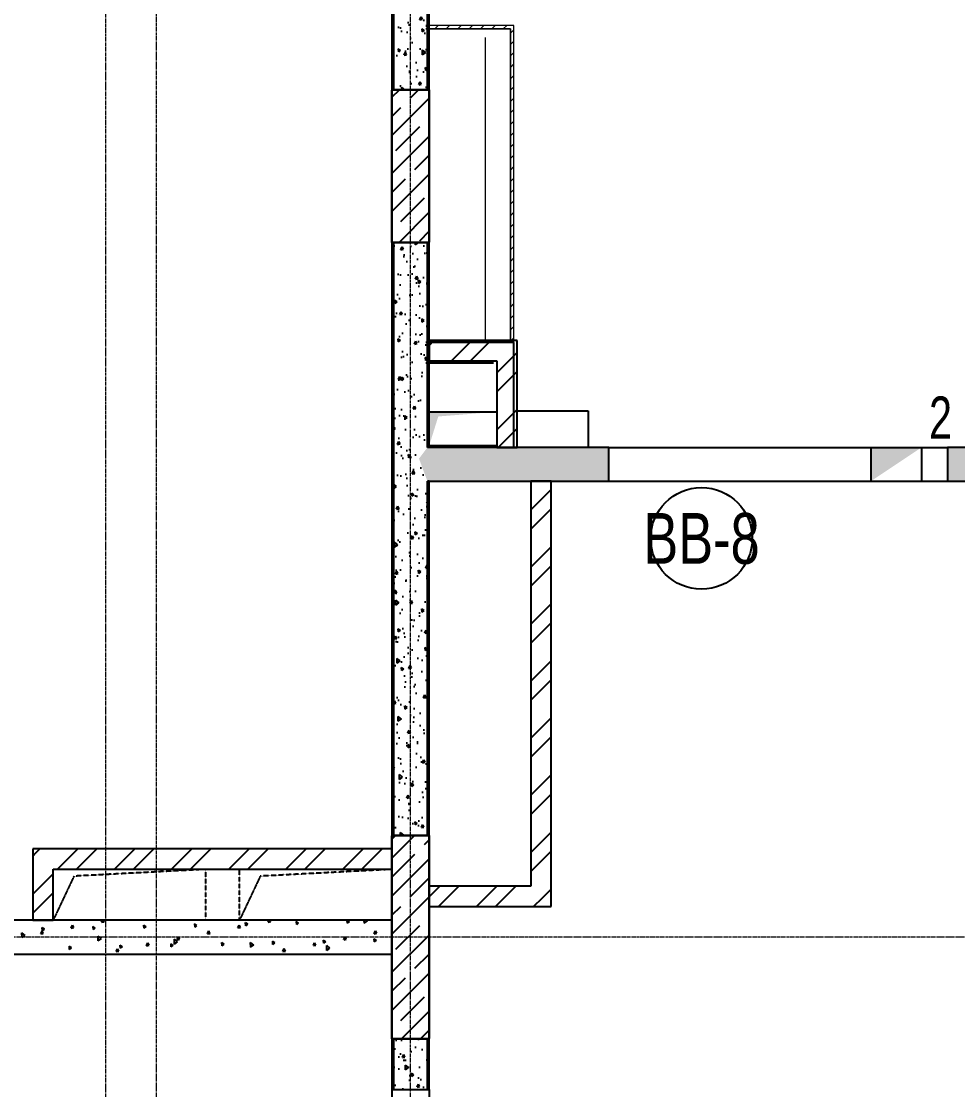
# Model space of a CAD drawing. Header units: millimetres. Extents: x -231292 to 573618, y -153144 to 564035.
# Drawn here: x 14406 to 19933, y 208166 to 214471 of the extents above; entities that cross this region are included whole.
import ezdxf
from ezdxf.enums import TextEntityAlignment as Align

# ---------------------------------------------------------------- set-up
doc = ezdxf.new("R2010")
doc.units = ezdxf.units.MM
for name, pattern in [('CENTER2', [28.575, 19.05, -3.175, 3.175, -3.175]), ('HIDDEN', [9.525, 6.35, -3.175]), ('HIDDEN2', [4.7625, 3.175, -1.5875])]:
    doc.linetypes.add(name, pattern=pattern)
doc.layers.get('0').update_dxf_attribs({"color": 250})
doc.layers.get('Defpoints').update_dxf_attribs({"color": 250})
for name, color, linetype, lineweight in [('АР_Витраж марка', 250, 'Continuous', 9), ('АР_Колонны', 250, 'Continuous', 35), ('АР_Отв. марка', 250, 'Continuous', 9), ('АР_Стены ГКЛ', 250, 'Continuous', 15), ('АР_Стены ЖБ', 250, 'Continuous', 35), ('АР_Стены кирпич', 250, 'Continuous', 20), ('АР_Стены ПЕНОблок', 250, 'Continuous', 20), ('АР_Тонкая', 250, 'Continuous', 5), ('АР_Штриховка', 250, 'Continuous', 0), ('ОВ_Отопление', 250, 'Continuous', 0), ('РД_Оси_100', 250, 'Continuous', 0), ('РД_проем_инж перемыч_фахверк', 250, 'Continuous', 18), ('СС_Отверстия', 250, 'Continuous', 9)]:
    doc.layers.add(name, color=color, linetype=linetype, lineweight=lineweight)
doc.layers.add('МАГНИТЫ', color=7, linetype='Continuous', lineweight=30, true_color=0xd100d1)
doc.layers.add('РД_Витраж_вн', color=250, linetype='Continuous')
doc.layers.add('РД_Проем', color=250, linetype='Continuous', lineweight=0, plot=False)
doc.styles.add('Arial0', font='arial.ttf')
doc.styles.add('Arial_09', font='ARIALN.TTF', dxfattribs={"width": 0.9})
pattern_1 = [(95, (-195344.93, 50353), (140.09465, 117.55338), [19.05, -209.55]), (40, (-195344.93, 50353), (-160.01845, 110.17673), [15.24, -167.64058]), (145.451445, (-195333.26, 50362.8), (-19.9238, 227.7301), [16.19001, -178.09024]), (91.1842, (-195380.85, 50388.92), (221.41024, 161.95341), [28.575, -314.325]), (141.63556, (-195362.4, 50402.42), (-7.08662, 342.82676), [24.28502, -267.1356]), (36.18415, (-195380.85, 50388.92), (-7.08662, 342.82676), [22.85997, -251.45973]), (66, (-195353.91, 50397.9), (179.51998, 34.89515), [19.05, -209.55]), (11, (-195353.91, 50397.9), (-86.53993, 173.94119), [15.24, -167.64]), (116.451445, (-195338.95, 50400.81), (92.98005, 208.83634), [16.19001, -178.08994]), (82.5, (-195344.934, 50353), (-57.605469, 61.973414), [0, -165.608, 0, -170.18, 0, -168.275]), (52.5, (-195344.93, 50353), (-23.589727, 118.087), [0, -97.028, 0, -161.798, 0, -64.135]), (12.5, (-195384.986, 50312.95), (99.927863, 91.826196), [0, -63.5, 0, -198.12, 0, -262.89]), (2.5, (-195402.95, 50294.99), (86.763904, 122.722393), [0, -82.55, 0, -131.572, 0, -186.69])]
pattern_2 = [(45, (-195344.93, 50353), (-168.3798, 168.3798), []), (45, (-195232.68, 50353), (-168.3798, 168.3798), [])]

# ---------------------------------------------------------------- blocks, each defined once
blk = doc.blocks.new('MOK-МаркаПроема инж.')
blk.add_line((-1.328, -1.754), (1.802, -1.754))
at = {"color": 0, "style": 'Arial0', "width": 0.7}
blk.add_attdef('АР-ПРОЕМ:Коробка', text='', height=2.5, dxfattribs=at).set_placement((0, 0), align=Align.MIDDLE)
blk = doc.blocks.new('МаркаВитража1')
at = {"layer": 'Defpoints'}
blk.add_circle((0, 0), 3, dxfattribs=at)
at = {"color": 0, "linetype": 'ByBlock', "lineweight": -2, "style": 'Arial_09', "width": 0.9}
blk.add_attdef('АР-ОКНО:НАИМЕНОВАНИЕ', text='', height=3, dxfattribs=at).set_placement((0, 0), align=Align.MIDDLE)
blk = doc.blocks.new('оси_рен')
at = {"layer": 'РД_Оси_100', "color": 251, "linetype": 'CENTER2', "true_color": 0x636466}
blk.add_line((1225207.916, 158413.25), (1189697.958, 158413.25), dxfattribs=at)
for points in [[(1201652.916, 223268.25), (1201652.916, 135558.25)], [(1201952.916, 135558.25), (1201952.916, 223268.25)], [(1203452.916, 135558.25), (1203452.916, 223268.25)]]:
    blk.add_lwpolyline(points, dxfattribs=at)

msp = doc.modelspace()

# ---------------------------------------------------------------- hatches: boundary and pattern name
at = {"layer": 'АР_Стены ГКЛ', "linetype": 'Continuous', "lineweight": 0, "true_color": 0x000000}
h = msp.add_hatch(dxfattribs=at)
h.set_pattern_fill('ANSI31', color=18, scale=15, style=0)
h.set_pattern_definition([(45, (8883.46, 173056.253), (-33.67596, 33.67596), [])])
h.paths.add_polyline_path([(16793.458, 214446.253), (16793.458, 214426.253), (17293.458, 214426.253), (17313.458, 214446.253)], flags=0)
h = msp.add_hatch(dxfattribs=at)
h.set_pattern_fill('ANSI31', color=18, scale=15, angle=-360, style=0)
h.set_pattern_definition([(45, (8883.46, 173056.253), (-33.67596, 33.67596), [])])
h.paths.add_polyline_path([(17313.458, 214446.253), (17293.458, 214426.253), (17293.458, 212576.253), (17313.458, 212576.253)], flags=0)
at = {"layer": 'АР_Штриховка', "linetype": 'Continuous', "lineweight": 25, "true_color": 0x000000}
h = msp.add_hatch(dxfattribs=at)
h.set_pattern_fill('AR-CONC', color=18, angle=-315, style=0)
h.set_pattern_definition(pattern_1)
h.paths.add_polyline_path([(16803.243, 217766.253), (16603.243, 217766.253), (16603.243, 217466.253), (16803.243, 217466.253)], flags=0)
h.paths.add_polyline_path([(16803.243, 214566.253), (16603.243, 214566.253), (16603.243, 214066.253), (16803.243, 214066.253)], flags=0)
h = msp.add_hatch(dxfattribs=at)
h.set_pattern_fill('AR-CONC', color=18, angle=-315, style=0)
h.set_pattern_definition([(95, (-195344.93, 50353), (140.09465, 117.55338), [19.05, -209.55]), (40, (-195344.93, 50353), (-160.01845, 110.17673), [15.24, -167.64058]), (145.451445, (-195333.26, 50362.8), (-19.9238, 227.7301), [16.19001, -178.09024]), (91.1842, (-195380.85, 50388.92), (221.41024, 161.95341), [28.575, -314.325]), (141.63556, (-195362.4, 50402.42), (-7.08662, 342.82676), [24.28502, -267.1356]), (36.18415, (-195380.85, 50388.92), (-7.08662, 342.82676), [22.85997, -251.45973]), (66, (-195353.91, 50397.9), (179.51998, 34.89515), [19.05, -209.55]), (11, (-195353.91, 50397.9), (-86.53993, 173.94119), [15.24, -167.64]), (116.451445, (-195338.95, 50400.81), (92.98005, 208.83634), [16.19001, -178.08994]), (82.5, (-195344.934, 50353), (-57.605469, 61.973414), [0, -165.608, 0, -170.18, 0, -168.275]), (52.5, (-195344.93, 50353), (-23.589727, 118.087), [0, -97.028, 0, -161.798, 0, -64.135]), (12.5, (-195384.986, 50312.95), (99.927863, 91.826196), [0, -63.5, 0, -198.12, 0, -262.89]), (2.5, (-195402.95, 50294.99), (86.763904, 122.722393), [0, -82.55, 0, -131.572, 0, -186.69])])
h.paths.add_polyline_path([(16803.243, 213166.253), (16603.243, 213166.253), (16603.243, 211956.253), (16753.243, 211889.586), (16803.243, 211956.253)], flags=0)
h.paths.add_polyline_path([(16803.243, 211756.253), (16753.243, 211889.586), (16603.243, 211956.253), (16603.243, 209666.253), (16803.243, 209666.253)], flags=0)
h = msp.add_hatch(dxfattribs=at)
h.set_pattern_fill('ANSI32', color=18, scale=25, style=0)
h.set_pattern_definition([(45, (-195344.93, 50353), (-168.3798, 168.3798), []), (45, (-195232.68, 50353), (-168.3798, 168.3798), [])])
h.paths.add_polyline_path([(16813.243, 212586.253), (16813.243, 212466.253), (17213.243, 212466.253), (17333.243, 212586.253)], flags=0)
h = msp.add_hatch(dxfattribs=at)
h.set_pattern_fill('ANSI32', color=18, scale=25, angle=-360, style=0)
h.set_pattern_definition(pattern_2)
h.paths.add_polyline_path([(17333.243, 212586.253), (17213.243, 212466.253), (17213.243, 211956.253), (17333.243, 211956.253)], flags=0)
h = msp.add_hatch(dxfattribs=at)
h.set_pattern_fill('AR-CONC', color=18, angle=405, style=0)
h.set_pattern_definition([(95, (-195344.93, 50353), (140.09465, 117.55338), [19.05, -209.55]), (40, (-195344.93, 50353), (-160.01845, 110.17673), [15.24, -167.64058]), (145.451445, (-195333.26, 50362.8), (-19.9238, 227.7301), [16.19001, -178.09024]), (91.1842, (-195380.85, 50388.92), (221.41024, 161.95341), [28.575, -314.325]), (141.63556, (-195362.4, 50402.42), (-7.08662, 342.82676), [24.28502, -267.1356]), (36.18415, (-195380.85, 50388.92), (-7.08662, 342.82676), [22.85997, -251.45973]), (66, (-195353.91, 50397.9), (179.51998, 34.89515), [19.05, -209.55]), (11, (-195353.91, 50397.9), (-86.53993, 173.94119), [15.24, -167.64]), (116.451445, (-195338.95, 50400.81), (92.98005, 208.83634), [16.19001, -178.08994]), (82.5, (-195344.934, 50353), (-57.605469, 61.973414), [0, -165.608, 0, -170.18, 0, -168.275]), (52.5, (-195344.93, 50353), (-23.589727, 118.087), [0, -97.028, 0, -161.798, 0, -64.135]), (12.5, (-195384.986, 50312.95), (99.927863, 91.826196), [0, -63.5, 0, -198.12, 0, -262.89]), (2.5, (-195402.95, 50294.99), (86.763904, 122.722393), [0, -82.55, 0, -131.572, 0, -186.69])])
h.paths.add_polyline_path([(21093.243, 211756.253), (21093.243, 211956.253), (20693.243, 211956.253), (20693.243, 211756.253)], flags=0)
h.paths.add_polyline_path([(20693.243, 211756.253), (20693.243, 211956.253), (19873.243, 211956.253), (19873.243, 211756.253)], flags=0)
h.paths.add_polyline_path([(17873.243, 211756.253), (17873.243, 211956.253), (17213.243, 211956.253), (17213.243, 211756.253)], flags=0)
h.paths.add_polyline_path([(17213.243, 211756.253), (17213.243, 211956.253), (16803.243, 211956.253), (16753.243, 211889.586), (16803.243, 211756.253)], flags=0)
h = msp.add_hatch(dxfattribs=at)
h.set_pattern_fill('ANSI32', color=18, scale=25, angle=-360, style=0)
h.set_pattern_definition([(45, (-195344.93, 50353), (-168.3798, 168.3798), []), (45, (-195232.68, 50353), (-168.3798, 168.3798), [])])
h.paths.add_polyline_path([(17533.235, 211757.033), (17413.235, 211757.032), (17413.241, 209366.253), (17533.242, 209246.253)], flags=0)
h = msp.add_hatch(dxfattribs=at)
h.set_pattern_fill('ANSI32', color=18, scale=25, style=0)
h.set_pattern_definition([(45, (-195344.93, 50353), (-168.3798, 168.3798), []), (45, (-195232.68, 50353), (-168.3798, 168.3798), [])])
h.paths.add_polyline_path([(14473.243, 209586.391), (14593.243, 209466.412), (16593.243, 209466.753), (16593.223, 209586.753)], flags=0)
h = msp.add_hatch(dxfattribs=at)
h.set_pattern_fill('ANSI32', color=18, scale=25, style=0)
h.set_pattern_definition([(45, (-195344.93, 50353), (-168.3798, 168.3798), []), (45, (-195232.68, 50353), (-168.3798, 168.3798), [])])
h.paths.add_polyline_path([(14473.243, 209166.412), (14593.243, 209166.412), (14593.243, 209466.412), (14473.243, 209586.391)], flags=0)
h = msp.add_hatch(dxfattribs=at)
h.set_pattern_fill('ANSI32', color=18, scale=25, angle=-360, style=0)
h.set_pattern_definition(pattern_2)
h.paths.add_polyline_path([(17533.242, 209246.253), (17413.241, 209366.253), (16813.243, 209366.253), (16813.243, 209246.253)], flags=0)
h = msp.add_hatch(dxfattribs=at)
h.set_pattern_fill('AR-CONC', color=18, angle=-315, style=0)
h.set_pattern_definition(pattern_1)
h.paths.add_polyline_path([(16803.243, 208466.253), (16603.243, 208466.253), (16603.243, 208166.253), (16803.243, 208166.253)], flags=0)
h.paths.add_polyline_path([(16803.243, 205266.253), (16603.243, 205266.253), (16603.243, 204766.253), (16803.243, 204766.253)], flags=0)
at = {"layer": 'СС_Отверстия', "linetype": 'Continuous', "lineweight": 25, "true_color": 0x000000}
for points in [[(19720.007, 211956.253), (19420.007, 211956.253), (19570.007, 211856.253)], [(19420.007, 211956.253), (19420.007, 211756.253), (19570.007, 211856.253)]]:
    msp.add_hatch(color=18, dxfattribs=at).paths.add_polyline_path(points, flags=0)

# ---------------------------------------------------------------- linework, layer by layer
at = {"color": 18, "linetype": 'Continuous', "lineweight": 25, "true_color": 0x000000}
for p, q in [((16813.243, 211966.253), (16813.243, 212166.253)), ((16813.243, 212166.253), (17213.243, 212166.253)), ((16813.243, 211966.253), (16813.243, 212166.253)), ((16813.243, 212166.253), (17213.243, 212166.253)), ((17213.243, 212166.253), (17213.243, 211966.253)), ((17213.243, 212166.253), (17213.243, 211966.253)), ((17213.243, 211966.253), (16813.243, 211966.253)), ((17213.243, 211966.253), (16813.243, 211966.253))]:
    msp.add_line(p, q, dxfattribs=at)
at = {"color": 18, "linetype": 'HIDDEN', "lineweight": 25, "ltscale": 0.07, "true_color": 0x000000}
for p, q in [((14593.243, 209466.412), (15493.243, 209466.412)), ((14593.243, 209166.412), (14593.243, 209466.412)), ((14593.243, 209466.412), (15493.243, 209466.412)), ((14593.243, 209166.412), (14593.243, 209466.412)), ((15493.243, 209466.412), (14716.162, 209426.017)), ((15493.243, 209466.412), (14716.162, 209426.017)), ((15493.243, 209466.412), (15493.243, 209166.412)), ((15493.243, 209466.412), (15493.243, 209166.412)), ((15693.243, 209466.412), (16593.243, 209466.412)), ((15693.243, 209166.412), (15693.243, 209466.412)), ((15693.243, 209466.412), (16593.243, 209466.412)), ((15693.243, 209166.412), (15693.243, 209466.412)), ((16593.243, 209466.412), (15816.162, 209426.017)), ((16593.243, 209466.412), (15816.162, 209426.017)), ((16593.243, 209466.412), (16593.243, 209166.412)), ((16593.243, 209466.412), (16593.243, 209166.412)), ((14716.162, 209426.017), (14593.243, 209166.412)), ((14716.162, 209426.017), (14593.243, 209166.412)), ((15816.162, 209426.017), (15693.243, 209166.412)), ((15816.162, 209426.017), (15693.243, 209166.412)), ((15493.243, 209166.412), (14593.243, 209166.412)), ((15493.243, 209166.412), (14593.243, 209166.412)), ((16593.243, 209166.412), (15693.243, 209166.412)), ((16593.243, 209166.412), (15693.243, 209166.412))]:
    msp.add_line(p, q, dxfattribs=at)
at = {"color": 18, "linetype": 'Continuous', "lineweight": 25, "true_color": 0x000000}
msp.add_solid([(16813.243, 211966.253), (16813.243, 212166.253), (16867.102, 212138.937), (17213.243, 212166.253)], dxfattribs=at)
msp.add_solid([(16813.243, 211966.253), (16813.243, 212166.253), (16867.102, 212138.937), (17213.243, 212166.253)], dxfattribs=at)
at = {"layer": 'АР_Колонны', "color": 18, "linetype": 'HIDDEN2', "lineweight": 25, "true_color": 0x000000}
for p, q in [((16593.243, 214066.253), (16813.243, 214066.253)), ((16593.243, 213166.253), (16593.243, 214066.253)), ((16813.243, 214066.253), (16813.243, 213166.253)), ((16813.243, 213166.253), (16593.243, 213166.253)), ((16593.243, 209666.253), (16813.243, 209666.253)), ((16593.243, 208466.253), (16593.243, 209666.253)), ((16813.243, 209666.253), (16813.243, 208466.253)), ((16813.243, 208466.253), (16593.243, 208466.253))]:
    msp.add_line(p, q, dxfattribs=at)
at = {"layer": 'АР_Колонны', "color": 18, "linetype": 'Continuous', "lineweight": 25, "true_color": 0x000000}
for p, q in [((16813.243, 214066.253), (16593.243, 214066.253)), ((16593.243, 214066.253), (16593.243, 213166.253)), ((16813.243, 214066.253), (16593.243, 214066.253)), ((16593.243, 214066.253), (16593.243, 213166.253)), ((16813.243, 213166.253), (16813.243, 214066.253)), ((16813.243, 213166.253), (16813.243, 214066.253)), ((16593.243, 213166.253), (16813.243, 213166.253)), ((16593.243, 213166.253), (16813.243, 213166.253)), ((16813.243, 209666.253), (16593.243, 209666.253)), ((16593.243, 209666.253), (16593.243, 208466.253)), ((16813.243, 209666.253), (16593.243, 209666.253)), ((16593.243, 209666.253), (16593.243, 208466.253)), ((16813.243, 208466.253), (16813.243, 209666.253)), ((16813.243, 208466.253), (16813.243, 209666.253)), ((16593.243, 208466.253), (16813.243, 208466.253)), ((16593.243, 208466.253), (16813.243, 208466.253))]:
    msp.add_line(p, q, dxfattribs=at)
at = {"layer": 'АР_Стены ГКЛ', "color": 18, "linetype": 'Continuous', "lineweight": 5, "true_color": 0x000000}
for p, q in [((17313.458, 214446.253), (16793.458, 214446.253)), ((17293.458, 214426.253), (16793.458, 214426.253)), ((16793.458, 214426.253), (17293.458, 214426.253)), ((17293.458, 212576.253), (17293.458, 214426.253)), ((17293.458, 214426.253), (17293.458, 212576.253)), ((17313.458, 212576.253), (17313.458, 214446.253)), ((17243.458, 212576.253), (17293.458, 212576.253)), ((17293.458, 212576.253), (17313.458, 212576.253))]:
    msp.add_line(p, q, dxfattribs=at)
at = {"layer": 'АР_Стены ЖБ', "color": 18, "linetype": 'Continuous', "lineweight": 25, "true_color": 0x000000}
for p, q in [((16813.243, 214066.253), (16593.243, 214066.253)), ((16593.243, 214066.253), (16593.243, 213166.253)), ((16813.243, 213166.253), (16813.243, 214066.253)), ((16593.243, 213166.253), (16813.243, 213166.253)), ((16813.243, 209666.253), (16593.243, 209666.253)), ((16593.243, 209666.253), (16593.243, 208466.253)), ((16813.243, 208466.253), (16813.243, 209666.253)), ((16593.243, 208466.253), (16813.243, 208466.253))]:
    msp.add_line(p, q, dxfattribs=at)
at = {"layer": 'АР_Стены кирпич', "color": 18, "linetype": 'Continuous', "lineweight": 25, "true_color": 0x000000}
for p, q in [((16813.243, 212586.253), (16813.243, 212466.253)), ((17333.243, 212586.253), (16813.243, 212586.253)), ((17333.243, 211956.253), (17333.243, 212586.253)), ((17313.458, 212576.253), (16793.458, 212576.253)), ((17313.463, 211956.253), (17313.458, 212576.253)), ((16793.458, 212456.253), (17193.458, 212456.253)), ((16813.243, 212466.253), (17213.243, 212466.253)), ((17213.243, 212466.253), (17213.243, 211956.253)), ((17213.243, 211956.253), (17333.243, 211956.253)), ((17533.235, 211757.033), (17413.235, 211757.032)), ((17413.235, 211757.032), (17413.241, 209366.253)), ((17533.242, 209246.253), (17533.235, 211757.033)), ((16593.223, 209586.753), (14473.243, 209586.391)), ((14473.243, 209586.391), (14473.243, 209166.412)), ((16593.243, 209466.753), (16593.223, 209586.753)), ((14593.243, 209466.412), (16593.243, 209466.753)), ((14593.243, 209166.412), (14593.243, 209466.412)), ((17413.241, 209366.253), (16813.243, 209366.253)), ((16813.243, 209366.253), (16813.243, 209246.253)), ((16813.243, 209246.253), (17533.242, 209246.253)), ((14473.243, 209166.412), (14593.243, 209166.412))]:
    msp.add_line(p, q, dxfattribs=at)
at = {"layer": 'АР_Стены ПЕНОблок', "color": 18, "linetype": 'Continuous', "lineweight": 25, "true_color": 0x000000}
for p, q in [((16603.243, 214566.253), (16603.243, 214066.253)), ((16803.243, 214066.253), (16803.243, 214566.253)), ((16603.243, 214066.253), (16803.243, 214066.253)), ((16803.243, 213166.253), (16603.243, 213166.253)), ((16603.243, 213166.253), (16603.243, 211956.253)), ((16803.243, 211956.253), (16803.243, 213166.253)), ((16603.243, 211956.253), (16603.243, 209666.253)), ((17213.243, 211956.253), (16803.243, 211956.253)), ((17873.243, 211956.253), (17213.243, 211956.253)), ((17873.243, 211756.253), (17873.243, 211956.253)), ((20693.243, 211956.253), (19873.243, 211956.253)), ((19873.243, 211956.253), (19873.243, 211756.253)), ((16803.243, 209666.253), (16803.243, 211756.253)), ((16803.243, 211756.253), (17213.243, 211756.253)), ((17213.243, 211756.253), (17873.243, 211756.253)), ((19873.243, 211756.253), (20693.243, 211756.253)), ((16603.243, 209666.253), (16803.243, 209666.253)), ((16593.243, 209166.253), (9023.243, 209166.253)), ((16593.243, 208966.253), (16593.243, 209166.253)), ((9023.243, 208966.253), (16593.243, 208966.253)), ((16803.243, 208466.253), (16603.243, 208466.253)), ((16603.243, 208466.253), (16603.243, 208166.253)), ((16803.243, 208166.253), (16803.243, 208466.253)), ((16603.243, 208166.253), (16803.243, 208166.253))]:
    msp.add_line(p, q, dxfattribs=at)
at = {"layer": 'АР_Тонкая', "color": 18, "linetype": 'Continuous', "lineweight": 25, "true_color": 0x000000}
for p, q in [((16593.243, 214566.253), (16593.243, 214066.253)), ((16603.243, 214066.253), (16603.243, 214566.253)), ((16803.243, 214566.253), (16803.243, 214066.253)), ((16813.243, 214066.253), (16813.243, 214566.253)), ((16593.243, 214066.253), (16603.243, 214066.253)), ((16803.243, 214066.253), (16813.243, 214066.253)), ((16603.243, 213166.253), (16593.243, 213166.253)), ((16593.243, 213166.253), (16593.243, 211956.253)), ((16603.243, 211956.253), (16603.243, 213166.253)), ((16813.243, 213166.253), (16803.243, 213166.253)), ((16803.243, 213166.253), (16803.243, 211956.253)), ((16813.243, 211956.253), (16813.243, 213166.253)), ((16593.243, 211956.253), (16593.243, 209666.253)), ((16603.243, 209666.253), (16603.243, 211956.253)), ((16813.243, 211756.253), (16803.243, 211756.253)), ((16803.243, 211756.253), (16803.243, 209666.253)), ((16813.243, 209666.253), (16813.243, 211756.253)), ((16593.243, 209666.253), (16603.243, 209666.253)), ((16803.243, 209666.253), (16813.243, 209666.253)), ((16603.243, 208466.253), (16593.243, 208466.253)), ((16593.243, 208466.253), (16593.243, 208166.253)), ((16603.243, 208166.253), (16603.243, 208466.253)), ((16813.243, 208466.253), (16803.243, 208466.253)), ((16803.243, 208466.253), (16803.243, 208166.253)), ((16813.243, 208166.253), (16813.243, 208466.253)), ((16593.243, 208166.253), (16603.243, 208166.253)), ((16803.243, 208166.253), (16813.243, 208166.253))]:
    msp.add_line(p, q, dxfattribs=at)
at = {"layer": 'АР_Штриховка', "color": 18, "linetype": 'Continuous', "lineweight": 25, "true_color": 0x000000}
for p, q in [((16593.243, 214022.303), (16637.193, 214066.253)), ((16701.364, 214018.17), (16749.447, 214066.253)), ((16593.243, 213797.796), (16813.243, 214017.796)), ((16593.243, 213910.049), (16645.237, 213962.044)), ((16617.174, 213709.474), (16757.49, 213849.79)), ((16593.243, 213573.29), (16813.243, 213793.29)), ((16729.427, 213597.221), (16813.243, 213681.037)), ((16593.243, 213348.783), (16813.243, 213568.783)), ((16593.243, 213461.037), (16673.301, 213541.094)), ((16645.237, 213288.524), (16785.554, 213428.841)), ((16635.219, 213166.253), (16813.243, 213344.277)), ((16757.49, 213176.271), (16813.243, 213232.024)), ((16593.243, 209532.175), (16727.321, 209666.253)), ((16593.243, 209644.428), (16615.068, 209666.253)), ((16785.554, 209612.232), (16813.243, 209639.921)), ((16593.243, 209419.921), (16729.427, 209556.105)), ((16593.243, 209307.668), (16813.243, 209527.668)), ((16701.364, 209303.536), (16813.243, 209415.415)), ((16593.243, 209083.162), (16813.243, 209303.162)), ((16593.243, 209195.415), (16645.237, 209247.409)), ((14541.701, 209112.688), (14528.366, 209121.87)), ((14530.496, 209103.593), (14528.835, 209122.571)), ((14699.706, 209119.732), (14707.454, 209137.135)), ((14699.741, 209119.64), (14714.701, 209122.548)), ((14714.688, 209122.543), (14707.476, 209137.038)), ((14841.813, 209120.064), (14828.478, 209129.245)), ((14830.609, 209110.97), (14828.949, 209129.947)), ((14830.616, 209110.962), (14842.29, 209120.758)), ((14879.226, 209154.627), (14884.402, 209166.253)), ((14879.261, 209154.535), (14894.221, 209157.443)), ((14894.208, 209157.438), (14889.822, 209166.253)), ((15141.926, 209127.44), (15128.591, 209136.621)), ((15130.722, 209118.347), (15129.062, 209137.324)), ((15130.729, 209118.338), (15142.404, 209128.134)), ((15442.038, 209134.815), (15428.703, 209143.997)), ((15430.835, 209125.723), (15429.175, 209144.701)), ((15430.842, 209125.715), (15442.517, 209135.511)), ((15683.846, 209120.267), (15691.594, 209137.67)), ((15683.881, 209120.174), (15698.841, 209123.082)), ((15698.828, 209123.077), (15691.616, 209137.572)), ((15742.151, 209142.191), (15728.816, 209151.373)), ((15730.948, 209133.1), (15729.288, 209152.077)), ((15730.955, 209133.092), (15742.63, 209142.888)), ((15863.366, 209155.162), (15868.304, 209166.253)), ((15863.401, 209155.07), (15878.361, 209157.978)), ((15878.348, 209157.972), (15874.228, 209166.253)), ((16042.263, 209149.567), (16028.928, 209158.748)), ((16031.061, 209140.477), (16029.401, 209159.454)), ((16031.068, 209140.468), (16042.743, 209150.264)), ((16342.375, 209156.943), (16329.041, 209166.124)), ((16331.174, 209147.853), (16329.565, 209166.253)), ((16331.181, 209147.845), (16342.856, 209157.641)), ((16430.795, 209149.434), (16430.447, 209166.253)), ((16430.483, 209149.546), (16448.934, 209163.042)), ((16449.126, 209162.779), (16444.738, 209166.253)), ((16617.174, 208994.839), (16757.49, 209135.156)), ((14428.089, 209076.507), (14409.047, 209091.579)), ((14409.756, 209063.16), (14409.166, 209091.729)), ((14409.447, 209063.271), (14427.898, 209076.767)), ((14520.186, 209084.837), (14527.935, 209102.24)), ((14520.221, 209084.745), (14535.181, 209087.653)), ((14535.168, 209087.647), (14527.956, 209102.143)), ((14530.503, 209103.585), (14542.177, 209113.381)), ((14877.996, 209057.586), (14858.954, 209072.659)), ((14859.664, 209044.24), (14859.073, 209072.809)), ((14859.354, 209044.352), (14877.804, 209057.848)), ((15327.902, 209038.666), (15308.861, 209053.739)), ((15309.571, 209025.32), (15308.98, 209053.889)), ((15324.806, 209050.476), (15332.554, 209067.879)), ((15324.841, 209050.384), (15339.801, 209053.292)), ((15339.788, 209053.287), (15332.576, 209067.782)), ((15504.326, 209085.371), (15512.074, 209102.774)), ((15504.361, 209085.279), (15519.321, 209088.187)), ((15519.308, 209088.182), (15512.096, 209102.677)), ((16308.946, 209051.011), (16316.694, 209068.414)), ((16308.981, 209050.919), (16323.941, 209053.827)), ((16323.927, 209053.821), (16316.716, 209068.316)), ((16488.466, 209085.906), (16496.214, 209103.309)), ((16488.501, 209085.814), (16503.461, 209088.722)), ((16502.394, 209046.765), (16489.059, 209055.947)), ((16491.193, 209037.676), (16489.533, 209056.654)), ((16503.447, 209088.717), (16496.236, 209103.212)), ((16593.243, 208858.655), (16813.243, 209078.655)), ((14701.719, 209002.511), (14688.384, 209011.693)), ((14690.514, 208993.417), (14688.854, 209012.394)), ((14690.521, 208993.408), (14702.196, 209003.204)), ((14965.766, 208980.686), (14973.514, 208998.089)), ((14980.748, 208983.497), (14973.536, 208997.992)), ((15001.831, 209009.887), (14988.496, 209019.068)), ((14990.627, 209000.793), (14988.967, 209019.771)), ((14990.634, 209000.785), (15002.309, 209010.581)), ((15145.286, 209015.581), (15153.034, 209032.984)), ((15145.321, 209015.489), (15160.281, 209018.397)), ((15160.268, 209018.392), (15153.056, 209032.887)), ((15301.944, 209017.263), (15288.609, 209026.444)), ((15290.74, 209008.17), (15289.08, 209027.147)), ((15290.747, 209008.162), (15302.422, 209017.958)), ((15309.26, 209025.432), (15327.711, 209038.928)), ((15602.056, 209024.638), (15588.721, 209033.82)), ((15590.854, 209015.546), (15589.193, 209034.524)), ((15590.861, 209015.538), (15602.535, 209025.334)), ((15777.809, 209019.746), (15758.768, 209034.819)), ((15759.478, 209006.4), (15758.887, 209034.969)), ((15759.167, 209006.512), (15777.617, 209020.008)), ((15902.169, 209032.014), (15888.834, 209041.195)), ((15890.967, 209022.923), (15889.306, 209041.901)), ((15890.974, 209022.915), (15902.648, 209032.711)), ((15949.906, 208981.22), (15957.654, 208998.623)), ((15964.887, 208984.031), (15957.676, 208998.526)), ((16129.426, 209016.116), (16137.174, 209033.519)), ((16129.461, 209016.024), (16144.421, 209018.931)), ((16144.407, 209018.926), (16137.196, 209033.421)), ((16202.281, 209039.39), (16188.946, 209048.571)), ((16191.08, 209030.3), (16189.419, 209049.277)), ((16191.087, 209030.291), (16202.761, 209040.088)), ((16227.716, 209000.826), (16208.675, 209015.898)), ((16209.385, 208987.481), (16208.794, 209016.049)), ((16209.073, 208987.592), (16227.524, 209001.089)), ((16491.2, 209037.668), (16502.874, 209047.464)), ((14965.801, 208980.594), (14980.761, 208983.502)), ((15949.941, 208981.128), (15964.901, 208984.036)), ((16729.427, 208882.586), (16813.243, 208966.402)), ((16593.243, 208634.149), (16813.243, 208854.149)), ((16593.243, 208746.402), (16673.301, 208826.46)), ((16645.237, 208573.89), (16785.554, 208714.206)), ((16649.853, 208466.253), (16813.243, 208629.643)), ((16762.107, 208466.253), (16813.243, 208517.389))]:
    msp.add_line(p, q, dxfattribs=at)
at = {"layer": 'МАГНИТЫ', "color": 18, "lineweight": 25, "true_color": 0x000000}
for p, q in [((17333.244, 211956.253), (17333.244, 212172.925)), ((17333.244, 212172.925), (17752.918, 212172.925)), ((17752.918, 212172.925), (17752.918, 211956.253)), ((17752.918, 211956.253), (17333.244, 211956.253))]:
    msp.add_line(p, q, dxfattribs=at)
at = {"layer": 'ОВ_Отопление', "color": 18, "true_color": 0x000000}
for p, q in [((17143.458, 214376.253), (17143.458, 212576.253)), ((17143.458, 212576.253), (16793.458, 212576.253))]:
    msp.add_line(p, q, dxfattribs=at)
at = {"layer": 'РД_Витраж_вн', "color": 18, "linetype": 'Continuous', "lineweight": 25, "true_color": 0x000000}
for p, q in [((17873.243, 211956.253), (19873.243, 211956.253)), ((17873.243, 211756.253), (19873.243, 211756.253)), ((16593.243, 208166.253), (16593.243, 205266.253)), ((16813.243, 208166.253), (16813.243, 205266.253))]:
    msp.add_line(p, q, dxfattribs=at)
at = {"layer": 'РД_Проем', "color": 18, "linetype": 'Continuous', "lineweight": 25, "true_color": 0x000000}
for p, q in [((17873.243, 211956.253), (19873.243, 211956.253)), ((17873.243, 211756.253), (19873.243, 211756.253)), ((16593.243, 208166.253), (16593.243, 205266.253)), ((16813.243, 208166.253), (16813.243, 205266.253))]:
    msp.add_line(p, q, dxfattribs=at)
at = {"layer": 'РД_проем_инж перемыч_фахверк', "color": 18, "linetype": 'Continuous', "lineweight": 25, "true_color": 0x000000}
for p, q in [((17873.243, 211956.253), (19873.243, 211956.253)), ((17873.243, 211756.253), (19873.243, 211756.253))]:
    msp.add_line(p, q, dxfattribs=at)
at = {"layer": 'СС_Отверстия', "color": 18, "linetype": 'Continuous', "lineweight": 25, "true_color": 0x000000}
for p, q in [((19420.007, 211956.253), (19720.007, 211956.253)), ((19420.007, 211956.253), (19420.007, 211756.253)), ((19720.007, 211956.253), (19720.007, 211756.253)), ((19420.007, 211756.253), (19720.007, 211756.253))]:
    msp.add_line(p, q, dxfattribs=at)

# ---------------------------------------------------------------- block references
at = {"rotation": 359.999868838025}
msp.add_blockref('оси_рен', (-1186750.035, 50655.808), dxfattribs=at)
at = {"layer": 'АР_Витраж марка', "color": 18, "linetype": 'Continuous', "lineweight": 25, "true_color": 0x000000, "xscale": 100, "yscale": 100, "zscale": 100}
msp.add_blockref('МаркаВитража1', (18421.071, 211419.347), dxfattribs=at).add_auto_attribs({'АР-ОКНО:НАИМЕНОВАНИЕ': 'ВВ-8'})
at = {"layer": 'АР_Отв. марка', "color": 18, "linetype": 'Continuous', "lineweight": 25, "true_color": 0x000000, "xscale": 100, "yscale": 100, "zscale": 100}
msp.add_blockref('MOK-МаркаПроема инж.', (19832.458, 212133.796, 580), dxfattribs=at).add_auto_attribs({'АР-ПРОЕМ:Коробка': '2'})

doc.saveas('drawing.dxf')
